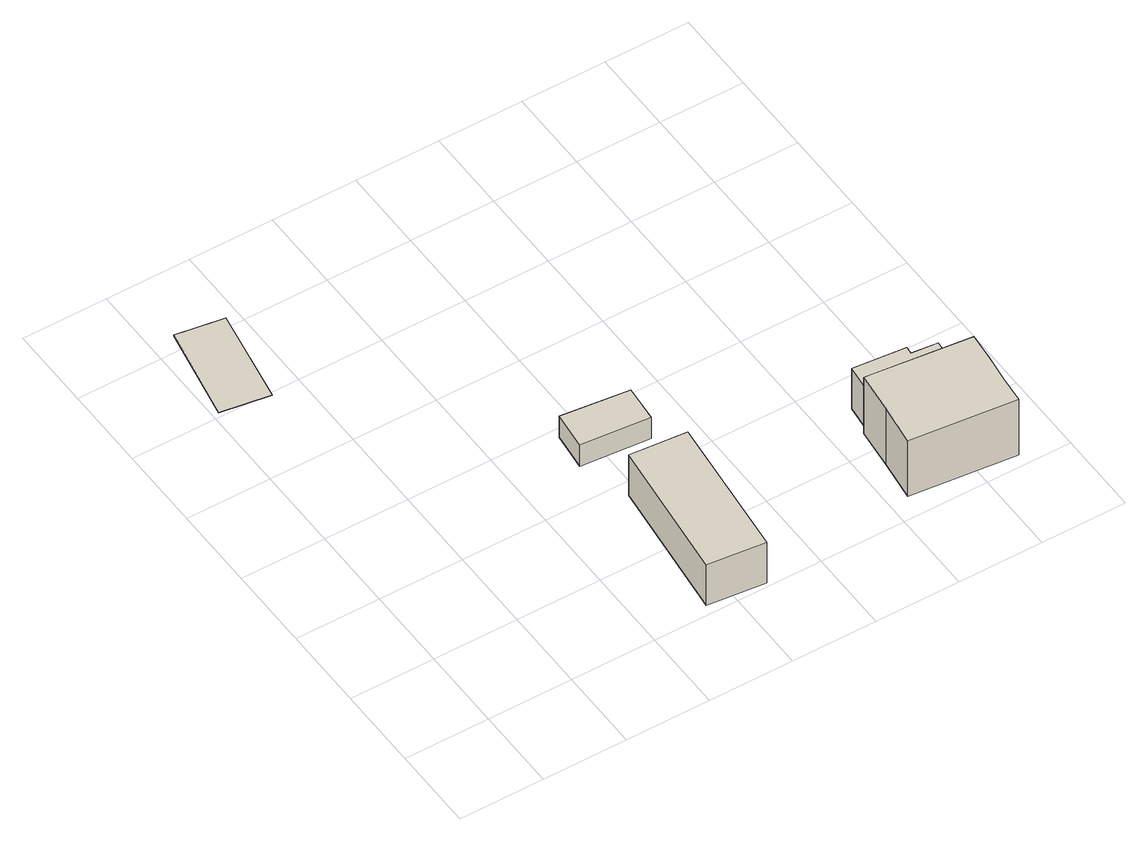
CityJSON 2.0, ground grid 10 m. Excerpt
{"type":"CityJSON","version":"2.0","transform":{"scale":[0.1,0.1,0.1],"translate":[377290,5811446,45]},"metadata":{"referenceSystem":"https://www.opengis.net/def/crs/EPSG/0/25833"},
"CityObjects":{
"building1":{"type":"Building","attributes":{"Gemeindeschluessel":"11000006","BezugspunktDach":"2200","function":"31001_2700","measuredHeight":0.181,"storeysAboveGround":1},"address":[{"country":"Germany","locality":"Berlin","thoroughfareNumber":"60 (3)","thoroughfareName":"Kronprinzessinnenweg"}],"geometry":[{"type":"Solid","lod":"1","boundaries":[[[[0,1,2,3]],[[4,5,6,7]],[[4,7,3,2]],[[5,4,2,1]],[[6,5,1,0]],[[7,6,0,3]]]]}]},
"building2":{"type":"Building","attributes":{"Gemeindeschluessel":"11000006","BezugspunktDach":"2200","function":"31001_2724","measuredHeight":7.46,"storeysAboveGround":1},"address":[{"country":"Germany","locality":"Berlin","thoroughfareNumber":"60 (1)","thoroughfareName":"Kronprinzessinnenweg"}],"geometry":[{"type":"Solid","lod":"1","boundaries":[[[[8,9,10,11]],[[12,13,14,15]],[[12,15,11,10]],[[13,12,10,9]],[[14,13,9,8]],[[15,14,8,11]]]]}]},
"building3":{"type":"Building","attributes":{"Gemeindeschluessel":"11000006","BezugspunktDach":"2200","function":"31001_2724","measuredHeight":3.08,"storeysAboveGround":1},"address":[{"country":"Germany","locality":"Berlin","thoroughfareNumber":"60 (2)","thoroughfareName":"Kronprinzessinnenweg"}],"geometry":[{"type":"Solid","lod":"1","boundaries":[[[[16,17,18,19]],[[20,21,22,23]],[[20,23,19,18]],[[21,20,18,17]],[[22,21,17,16]],[[23,22,16,19]]]]}]},
"building4":{"type":"Building","attributes":{"name":"Revierförsterei Wannsee","Gemeindeschluessel":"11000006","function":"31001_3010"},"address":[{"country":"Germany","locality":"Berlin","thoroughfareNumber":"60","thoroughfareName":"Kronprinzessinnenweg"}],"children":["building4-1","building4-2"]},
"building4-1":{"type":"BuildingPart","attributes":{"BezugspunktDach":"2200","measuredHeight":10.32,"storeysAboveGround":2},"parents":["building4"],"geometry":[{"type":"MultiSurface","lod":"1","boundaries":[[[24,25,26,27,28,29,30,31]],[[32,33,34,35,36,37,38,39]],[[32,39,31,30]],[[33,32,30,29]],[[34,33,29,28]],[[35,40,41,42,28,27]],[[36,35,27,26]],[[37,36,26,25]],[[38,37,25,24]],[[39,38,24,31]],[[34,42,41,40]]]}]},
"building4-2":{"type":"BuildingPart","attributes":{"BezugspunktDach":"2200","measuredHeight":5.94,"storeysAboveGround":2},"parents":["building4"],"geometry":[{"type":"Solid","lod":"1","boundaries":[[[[41,43,44,45,46,42]],[[47,48,49,50,40,34]],[[47,34,42,46]],[[48,47,46,45]],[[49,48,45,44]],[[50,49,44,43]],[[40,50,43,41]],[[34,40,41,42]]]]}]}
},
"vertices":[
[65,495,4],[85,610,4],[28,619,4],[7,504,4],[28,619,3],[85,610,3],[65,495,3],[7,504,3],
[338,5,61],[356,177,61],[289,183,61],[270,12,61],[289,183,2],[356,177,2],[338,5,2],[270,12,2],
[350,235,35],[354,278,35],[274,287,35],[269,242,35],[274,287,4],[354,278,4],[350,235,4],[269,242,4],
[646,12,86],[649,45,86],[653,77,86],[656,110,86],[537,123,86],[532,123,86],[527,74,86],[521,25,86],[527,74,5],[532,123,5],[537,123,5],[656,110,5],[653,77,5],[649,45,5],[646,12,5],[521,25,5],[630,113,5],[630,113,64],[537,123,64],
[633,140,64],[602,143,64],[603,152,64],[541,158,64],[541,158,5],[603,152,5],[602,143,5],[633,140,5]
]}
